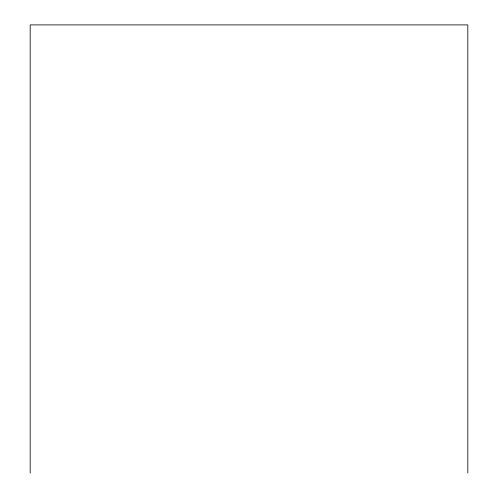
<?xml version="1.0" encoding="UTF-8"?>
<svg xmlns="http://www.w3.org/2000/svg" width="498" height="498" viewBox="0 0 498 498"><rect width="100%" height="100%" fill="white"/><g stroke="black" fill="none" stroke-linecap="round" stroke-linejoin="round"><path stroke-width="0.75" d="M467.815 473.1L467.815 24.9L30.185 24.9L30.185 473.1"/></g></svg>
